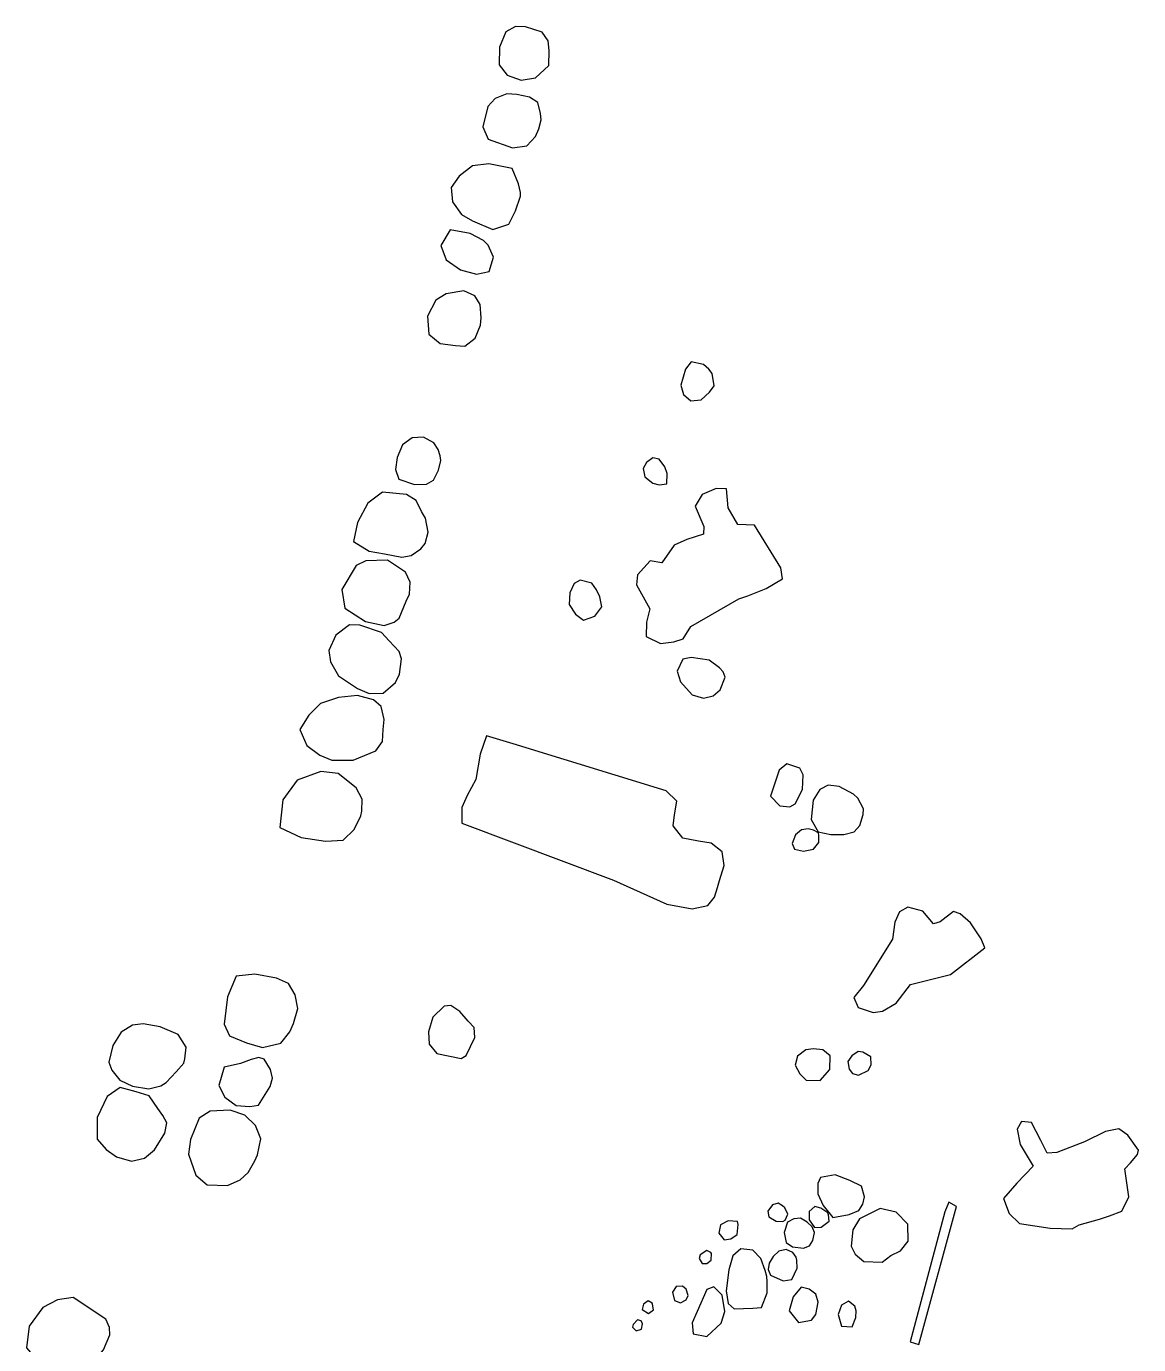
# Model space of a CAD drawing. Extents: x 154 to 1670, y 52 to 1730.
# Drawn here: x 774.3 to 1085.2, y 1361.4 to 1730 of the extents above; entities that cross this region are included whole.
import ezdxf

# ---------------------------------------------------------------- set-up
doc = ezdxf.new("R2010")
doc.units = 0

msp = doc.modelspace()

# ---------------------------------------------------------------- linework, layer by layer
at = {"layer": ''}
for points in [[(916.635503, 1715.601681), (920.384006, 1718.98691), (920.405962, 1723.232419), (920.168437, 1725.883118), (918.495783, 1728.334215), (913.853068, 1729.813257), (911.022729, 1729.972938), (908.35207, 1728.459964), (906.575623, 1724.136611), (906.413946, 1719.212459), (908.683407, 1716.302279), (912.589595, 1714.964954), (916.635503, 1715.601681), (916.635503, 1715.601681)], [(914.214345, 1696.549784), (916.587599, 1699.178527), (917.565643, 1701.330223), (918.164445, 1703.801281), (918.026721, 1705.655573), (917.270234, 1708.685513), (914.898976, 1710.220443), (911.39199, 1710.958966), (908.561651, 1711.120643), (905.31215, 1709.807269), (903.298178, 1707.615653), (901.841092, 1701.91705), (903.393986, 1698.467948), (910.188397, 1695.992898), (914.214345, 1696.549784), (914.214345, 1696.549784)], [(909.120533, 1674.687509), (911.016741, 1678.374136), (912.413946, 1682.499884), (912.453866, 1683.535812), (911.89698, 1685.90707), (910.106561, 1690.192499), (903.609555, 1691.57174), (899.044685, 1690.95697), (895.316142, 1688.088706), (893.002769, 1684.921042), (893.380014, 1680.935014), (895.928916, 1677.366152), (898.95686, 1675.589704), (904.715343, 1673.176531), (909.120533, 1674.687509), (909.120533, 1674.687509)], [(903.673427, 1661.457968), (904.851072, 1665.48192), (903.378018, 1668.831221), (902.084605, 1670.148587), (898.318138, 1672.082718), (892.75726, 1673.062758), (890.124525, 1668.739405), (891.617539, 1664.691501), (895.661451, 1661.919046), (900.126521, 1660.721441), (903.673427, 1661.457968), (903.673427, 1661.457968)], [(899.717339, 1642.785313), (901.194385, 1646.47194), (901.435902, 1648.523836), (901.178417, 1652.230423), (899.663447, 1654.623637), (896.575623, 1656.060762), (891.673427, 1655.164555), (888.701371, 1653.453976), (886.387998, 1648.968946), (886.803168, 1643.92703), (889.930912, 1641.354176), (894.236302, 1640.715453), (896.82712, 1640.613657), (899.717339, 1642.785313), (899.717339, 1642.785313)], [(962.92692, 1625.55178), (965.220334, 1627.703477), (966.557659, 1629.497888), (966.040693, 1632.925034), (965.084605, 1634.160563), (963.609555, 1635.438008), (960.102569, 1636.176531), (958.547679, 1634.144595), (957.270234, 1629.701481), (958.004765, 1627.030822), (959.996781, 1625.294295), (962.92692, 1625.55178), (962.92692, 1625.55178)], [(886.164445, 1602.034814), (888.118537, 1603.110663), (889.515743, 1605.939006), (890.154465, 1608.589704), (889.914944, 1609.944994), (889.378018, 1611.639605), (888.202369, 1613.533816), (885.314146, 1615.088706), (882.144485, 1614.970942), (879.473827, 1612.998886), (877.9369, 1609.41206), (877.517739, 1606.104675), (878.43191, 1603.394096), (882.7373, 1601.87713), (886.164445, 1602.034814), (886.164445, 1602.034814)], [(953.310154, 1602.040802), (953.409954, 1604.988906), (952.753268, 1606.863158), (951.200373, 1609.01685), (949.445882, 1609.376132), (947.671431, 1608.022838), (946.715343, 1606.388108), (947.192389, 1604.01685), (949.42193, 1602.240403), (951.176421, 1601.781321), (953.310154, 1602.040802), (953.310154, 1602.040802)], [(881.809156, 1582.02683), (884.541691, 1583.879126), (885.7373, 1585.45198), (886.575623, 1588.58172), (885.821132, 1592.467948), (884.725324, 1594.36216), (883.29219, 1597.43202), (880.523727, 1599.146591), (873.84708, 1599.769345), (869.739296, 1596.721441), (866.86704, 1591.322239), (865.687399, 1586.000882), (870.150473, 1583.248387), (874.435902, 1582.529824), (879.198377, 1581.609665), (881.809156, 1582.02683), (881.809156, 1582.02683)], [(955.320134, 1557.913058), (957.851072, 1558.769345), (960.064645, 1562.216451), (973.44189, 1569.962958), (975.972829, 1570.817249), (981.116541, 1572.86715), (985.661451, 1575.495892), (985.224326, 1578.645593), (977.85706, 1590.547788), (973.174425, 1590.729425), (970.485803, 1595.394096), (970.030713, 1600.715453), (967.160453, 1600.797289), (963.23231, 1599.104675), (961.258258, 1595.85717), (963.707359, 1590.116651), (963.625523, 1588.044794), (958.960852, 1586.57174), (955.393986, 1584.958966), (951.922928, 1580.038806), (948.635503, 1580.537808), (945.124525, 1576.673537), (944.805164, 1573.863158), (948.547679, 1567.164555), (947.669435, 1563.418048), (947.527719, 1559.37214), (951.571631, 1557.477928), (955.320134, 1557.913058), (955.320134, 1557.913058)], [(877.116541, 1563.374136), (878.511751, 1564.549784), (880.447878, 1569.272339), (881.386002, 1571.244395), (881.565643, 1574.613657), (880.23231, 1577.404076), (875.192389, 1580.715453), (869.152469, 1580.597689), (866.521731, 1579.224435), (862.511751, 1572.509864), (863.326122, 1567.308267), (869.084605, 1563.577728), (874.326122, 1562.479924), (877.116541, 1563.374136), (877.116541, 1563.374136)], [(933.200373, 1565.060762), (935.154465, 1567.709465), (934.597579, 1570.519844), (933.703367, 1572.453976), (932.348078, 1574.308267), (929.120533, 1575.146591), (927.465842, 1574.270343), (926.208357, 1571.659565), (926.026721, 1568.312259), (927.759256, 1565.681521), (930.010753, 1563.984914), (933.200373, 1565.060762), (933.200373, 1565.060762)], [(874.036701, 1543.585712), (877.445882, 1546.533816), (878.543687, 1548.905074), (879.184405, 1553.208467), (878.467838, 1555.182519), (875.699375, 1558.194495), (873.567639, 1560.545792), (867.469834, 1562.601681), (864.619535, 1562.683517), (860.791192, 1559.755373), (858.85706, 1555.47194), (859.33211, 1552.322239), (861.543687, 1548.376132), (866.823128, 1544.845194), (870.090593, 1543.467948), (874.036701, 1543.585712), (874.036701, 1543.585712)], [(966.254266, 1542.781321), (968.266242, 1544.533816), (969.623527, 1548.080722), (969.046681, 1549.495892), (968.070633, 1550.671541), (965.202369, 1552.747389), (960.140493, 1553.545792), (957.769236, 1553.088706), (956.212349, 1549.761361), (957.126521, 1546.691501), (960.393986, 1543.122639), (963.601571, 1542.204475), (966.254266, 1542.781321), (966.254266, 1542.781321)], [(865.617539, 1524.855174), (871.976821, 1527.443996), (873.831112, 1530.092699), (874.012749, 1533.442), (874.33211, 1536.230423), (873.497779, 1539.799285), (871.306162, 1541.733417), (866.861052, 1542.931022), (861.519735, 1542.396092), (856.477819, 1540.665553), (853.266242, 1537.438008), (850.693387, 1533.374136), (852.723328, 1528.94699), (856.310154, 1526.196491), (859.677419, 1524.799285), (865.617539, 1524.855174), (865.617539, 1524.855174)], [(964.789196, 1484.186511), (966.683407, 1486.577728), (967.501771, 1489.268347), (968.080613, 1491.240403), (969.397978, 1495.406072), (968.801172, 1499.192499), (965.693387, 1501.665553), (962.146481, 1502.224435), (957.783208, 1503.064754), (955.114545, 1506.493896), (955.473827, 1509.543796), (956.094585, 1513.330223), (953.146481, 1516.300283), (910.40197, 1529.416052), (902.928916, 1531.593697), (901.172429, 1526.4919), (899.952868, 1519.438008), (897.539695, 1514.972938), (896.062649, 1511.625633), (896.000773, 1507.202479), (938.403966, 1491.276331), (953.368038, 1484.57174), (960.423926, 1483.272339), (964.789196, 1484.186511), (964.789196, 1484.186511)], [(989.238298, 1512.675533), (991.29219, 1516.679525), (991.433906, 1520.745393), (990.517739, 1522.599685), (986.851072, 1523.797289), (984.7373, 1522.064754), (982.32213, 1514.731421), (984.912948, 1512.098687), (987.721332, 1511.779325), (989.238298, 1512.675533), (989.238298, 1512.675533)], [(862.835104, 1502.515852), (865.885004, 1505.443996), (867.741292, 1509.308267), (868.080613, 1510.543796), (868.182409, 1513.913058), (866.509755, 1517.122639), (861.409954, 1521.070742), (856.567639, 1521.631621), (849.968836, 1519.204475), (845.980813, 1513.785313), (845.118537, 1505.972938), (851.076621, 1503.238407), (857.892988, 1502.158567), (862.835104, 1502.515852), (862.835104, 1502.515852)], [(1005.735304, 1504.793297), (1007.330114, 1506.567748), (1008.228318, 1509.675533), (1008.310154, 1511.230423), (1006.75726, 1514.240403), (1005.501771, 1515.376132), (1001.497779, 1517.43202), (998.447878, 1517.811261), (996.114545, 1516.657569), (994.260254, 1513.649585), (993.659455, 1508.288307), (995.651471, 1504.819245), (999.138497, 1504.020842), (1002.785204, 1504.018846), (1005.735304, 1504.793297), (1005.735304, 1504.793297)], [(994.29219, 1499.97693), (995.809156, 1501.829225), (995.869036, 1503.743397), (995.771232, 1504.539804), (994.356062, 1505.278327), (992.861052, 1505.677529), (990.96684, 1505.380124), (989.29219, 1503.984914), (988.413946, 1501.553776), (989.050673, 1499.939006), (991.561651, 1499.420044), (994.29219, 1499.97693), (994.29219, 1499.97693)], [(1013.661451, 1454.625633), (1017.429914, 1456.875134), (1021.417938, 1462.134615), (1032.621531, 1464.919046), (1042.190393, 1472.408068), (1041.176421, 1474.881122), (1038.248278, 1479.326231), (1035.380014, 1481.839205), (1033.427918, 1482.517848), (1029.699375, 1479.649585), (1027.924924, 1479.052778), (1024.91694, 1482.641601), (1020.691391, 1483.699485), (1018.340094, 1482.465952), (1017.042689, 1479.595693), (1016.38201, 1474.773337), (1008.284206, 1461.843198), (1005.571631, 1458.495892), (1006.82712, 1455.705473), (1010.970833, 1454.308267), (1013.661451, 1454.625633), (1013.661451, 1454.625633)], [(845.407958, 1445.743397), (847.958856, 1448.851182), (848.976821, 1451.242399), (850.194385, 1455.406072), (849.439894, 1459.214455), (847.567639, 1462.384116), (844.240294, 1463.861162), (838.122529, 1464.978926), (832.881012, 1464.424036), (830.465842, 1458.665553), (829.565643, 1451.052778), (831.058657, 1447.783317), (835.861052, 1445.827229), (840.264246, 1444.469944), (845.407958, 1445.743397), (845.407958, 1445.743397)], [(897.264246, 1442.268347), (899.617539, 1447.270343), (899.419934, 1450.100683), (897.80716, 1451.915054), (895.475823, 1454.585712), (892.944884, 1456.242399), (891.072629, 1456.042798), (887.920932, 1453.03681), (886.683407, 1448.851182), (886.841092, 1445.424036), (889.012749, 1442.871142), (895.789196, 1441.45198), (897.264246, 1442.268347), (897.264246, 1442.268347)], [(811.839096, 1433.803277), (813.334106, 1434.699485), (816.126521, 1437.667549), (818.280214, 1440.096691), (818.619535, 1441.332219), (818.978817, 1444.641601), (816.749276, 1448.150583), (811.707359, 1450.244395), (806.944884, 1451.164555), (803.974825, 1450.727429), (800.785204, 1448.795293), (798.45187, 1445.110663), (797.37203, 1440.386112), (798.128517, 1438.134615), (800.419934, 1435.40208), (803.986801, 1433.707469), (808.529715, 1432.92703), (811.839096, 1433.803277), (811.839096, 1433.803277)], [(839.160453, 1428.368148), (842.43191, 1433.587708), (843.110553, 1435.978926), (842.553667, 1438.350184), (840.721332, 1441.242399), (839.266242, 1441.721441), (837.134505, 1441.124635), (834.124525, 1440.028826), (829.579615, 1439.054774), (828.062649, 1433.913058), (829.713347, 1430.603677), (832.881012, 1428.290303), (836.749276, 1428.010862), (839.160453, 1428.368148), (839.160453, 1428.368148)], [(998.924924, 1438.350184), (999.026721, 1442.176531), (996.914944, 1443.831221), (994.364046, 1444.112659), (992.212349, 1443.855174), (989.839096, 1442.082718), (989.240294, 1439.5917), (990.553667, 1437.138607), (992.286202, 1435.384116), (996.172429, 1435.262359), (998.924924, 1438.350184), (998.924924, 1438.350184)], [(1009.587599, 1438.04679), (1010.445882, 1439.679525), (1010.386002, 1441.873138), (1008.134505, 1443.228427), (1006.859056, 1443.408068), (1005.046681, 1442.214455), (1003.928916, 1440.619645), (1004.266242, 1438.447988), (1005.22233, 1437.210463), (1006.95686, 1436.751381), (1009.587599, 1438.04679), (1009.587599, 1438.04679)], [(807.264246, 1413.555772), (810.094585, 1415.925034), (812.986801, 1420.527828), (813.507759, 1423.457968), (812.45187, 1425.51186), (811.038697, 1427.445992), (808.627519, 1430.994894), (804.960852, 1432.112659), (800.517739, 1433.310263), (796.869036, 1430.841201), (794.056661, 1424.923038), (794.112549, 1418.923038), (796.543687, 1415.972938), (799.511751, 1413.958966), (803.695383, 1412.741401), (807.264246, 1413.555772), (807.264246, 1413.555772)], [(834.006761, 1407.523836), (836.260254, 1409.575732), (838.156461, 1412.823237), (838.853068, 1414.495892), (839.793188, 1418.980922), (838.300174, 1422.687509), (835.37203, 1425.639605), (831.226322, 1427.03681), (825.667439, 1426.719445), (822.575623, 1424.769345), (820.182409, 1418.751381), (819.601571, 1414.705473), (821.671431, 1408.805273), (824.859056, 1406.132619), (830.539695, 1405.911062), (834.006761, 1407.523836), (834.006761, 1407.523836)], [(1068.579615, 1394.92703), (1074.320134, 1396.517848), (1077.110553, 1397.414056), (1080.539695, 1398.787309), (1082.493787, 1402.731421), (1081.36205, 1410.625633), (1082.9369, 1412.318247), (1084.890992, 1414.589704), (1085.230314, 1415.825233), (1082.184405, 1420.032818), (1079.673427, 1421.787309), (1075.92692, 1421.010862), (1070.084605, 1418.124635), (1062.330114, 1415.138607), (1059.679415, 1415.000882), (1057.869036, 1418.509864), (1055.260254, 1423.513856), (1052.449874, 1423.833217), (1051.29219, 1421.641601), (1052.148477, 1417.356172), (1055.771232, 1411.376132), (1051.206361, 1406.575732), (1047.435902, 1402.312259), (1048.988797, 1398.06675), (1051.89698, 1395.294295), (1060.525723, 1393.994894), (1066.685403, 1393.851182), (1068.579615, 1394.92703), (1068.579615, 1394.92703)], [(1004.326122, 1397.869146), (1006.996781, 1398.964954), (1008.154465, 1400.717449), (1008.573627, 1402.729425), (1007.79718, 1405.759365), (1004.469834, 1407.336211), (1000.346082, 1408.893098), (996.278218, 1408.176531), (995.579615, 1406.503876), (995.579615, 1403.613657), (997.072629, 1400.344196), (999.701371, 1397.014854), (1004.326122, 1397.869146), (1004.326122, 1397.869146)], [(986.447878, 1396.204475), (987.146481, 1397.899086), (986.310154, 1399.711461), (985.631511, 1400.290303), (984.475823, 1400.968946), (982.900972, 1400.53182), (981.565643, 1398.797289), (981.843088, 1397.162559), (983.9369, 1395.94699), (985.749276, 1395.825233), (986.447878, 1396.204475), (986.447878, 1396.204475)], [(1034.30217, 1400.08671), (1032.210353, 1401.302279), (1031.032709, 1398.593697), (1021.348078, 1362.246391), (1023.799176, 1361.467948), (1034.30217, 1400.08671), (1034.30217, 1400.08671)], [(993.240294, 1389.02683), (994.156461, 1390.579724), (994.617539, 1392.753377), (994.000773, 1394.366152), (992.525723, 1395.723437), (990.673427, 1396.799285), (988.799176, 1396.661561), (987.044685, 1395.725433), (986.166441, 1392.777329), (986.723328, 1390.04679), (988.475823, 1388.809265), (991.525723, 1388.430024), (993.240294, 1389.02683), (993.240294, 1389.02683)], [(996.511751, 1394.266351), (998.683407, 1395.919046), (998.525723, 1397.693497), (998.306162, 1398.250383), (996.393986, 1399.607669), (994.661451, 1400.06675), (993.164445, 1398.711461), (993.104565, 1396.380124), (994.657459, 1394.226431), (996.511751, 1394.266351), (996.511751, 1394.266351)], [(1015.978817, 1386.364156), (1018.689395, 1387.717449), (1020.823128, 1390.408068), (1020.687399, 1395.130623), (1017.459854, 1398.519844), (1012.95686, 1399.539804), (1007.194385, 1396.57174), (1005.340094, 1393.563756), (1004.819136, 1388.960962), (1006.014745, 1386.707469), (1008.364046, 1384.653577), (1013.565643, 1384.51186), (1015.978817, 1386.364156), (1015.978817, 1386.364156)], [(971.258258, 1390.990902), (973.012749, 1392.264355), (973.23231, 1395.014854), (973.054665, 1395.833217), (970.463846, 1396.032818), (968.330114, 1394.899086), (967.851072, 1392.645593), (969.384006, 1390.771341), (971.258258, 1390.990902), (971.258258, 1390.990902)], [(965.753268, 1385.074734), (965.775224, 1386.90707), (965.655463, 1387.186511), (964.479815, 1387.785313), (962.645483, 1386.509864), (962.346082, 1385.533816), (963.182409, 1384.138607), (964.497779, 1384.118647), (965.753268, 1385.074734), (965.753268, 1385.074734)], [(977.366042, 1371.615653), (979.75726, 1371.813257), (981.334106, 1375.919046), (981.376022, 1379.126631), (981.318138, 1380.46196), (980.799176, 1382.136611), (979.585603, 1385.525832), (977.354066, 1387.819245), (974.046681, 1388.238407), (971.813148, 1386.286311), (970.635503, 1382.342199), (969.934904, 1376.48192), (970.511751, 1372.974934), (972.124525, 1371.497888), (977.366042, 1371.615653), (977.366042, 1371.615653)], [(988.31215, 1379.701481), (989.749276, 1382.789305), (989.689395, 1385.062758), (989.511751, 1385.899086), (988.575623, 1387.214455), (986.661451, 1388.052778), (984.629515, 1387.535812), (983.014745, 1386.120643), (981.9369, 1384.248387), (981.657459, 1382.475932), (982.274226, 1380.881122), (985.881012, 1379.324235), (988.31215, 1379.701481), (988.31215, 1379.701481)], [(788.22233, 1356.146591), (790.094585, 1356.364156), (792.705363, 1356.344196), (795.81714, 1360.028826), (797.633507, 1364.174535), (797.553667, 1366.266351), (796.479815, 1368.579724), (787.314146, 1374.661561), (782.988797, 1374.00687), (778.883008, 1371.837209), (775.032709, 1366.637609), (774.27223, 1360.557768), (777.000773, 1357.368148), (779.39199, 1356.350184), (785.611551, 1356.088706), (788.22233, 1356.146591), (788.22233, 1356.146591)], [(958.713347, 1373.99689), (959.31215, 1375.172539), (958.715343, 1376.96695), (957.679415, 1377.783317), (955.924924, 1377.725433), (954.887, 1376.110663), (955.443886, 1373.799285), (957.158457, 1373.180523), (958.713347, 1373.99689), (958.713347, 1373.99689)], [(968.475823, 1367.434016), (969.513747, 1370.703477), (968.819136, 1375.286311), (966.507759, 1377.599685), (964.533707, 1376.883118), (961.821132, 1370.667549), (960.403966, 1367.557768), (960.701371, 1364.449984), (964.487799, 1363.749385), (968.475823, 1367.434016), (968.475823, 1367.434016)], [(993.7872, 1368.258367), (994.984805, 1369.853178), (995.623527, 1373.360164), (994.96684, 1375.5917), (993.154465, 1376.948986), (990.902968, 1377.487908), (988.609555, 1374.839205), (987.529715, 1370.893098), (990.160453, 1367.623637), (993.7872, 1368.258367), (993.7872, 1368.258367)], [(949.583607, 1371.190503), (949.366042, 1372.725433), (949.266242, 1373.004874), (948.090593, 1373.683517), (946.833108, 1372.727429), (946.453866, 1371.252379), (948.228318, 1370.174535), (949.583607, 1371.190503), (949.583607, 1371.190503)], [(1006.164445, 1369.068746), (1006.284206, 1370.883118), (1005.84708, 1372.198487), (1004.134505, 1373.593697), (1002.180413, 1372.519844), (1001.26225, 1369.829225), (1002.156461, 1366.599685), (1005.166441, 1366.400084), (1006.164445, 1369.068746), (1006.164445, 1369.068746)], [(946.27223, 1365.791301), (946.571631, 1367.286311), (946.134505, 1368.084714), (945.158457, 1368.384116), (943.920932, 1367.068746), (943.761252, 1366.310263), (944.77722, 1365.314255), (946.27223, 1365.791301), (946.27223, 1365.791301)]]:
    msp.add_lwpolyline(points, dxfattribs=at)

doc.saveas('drawing.dxf')
